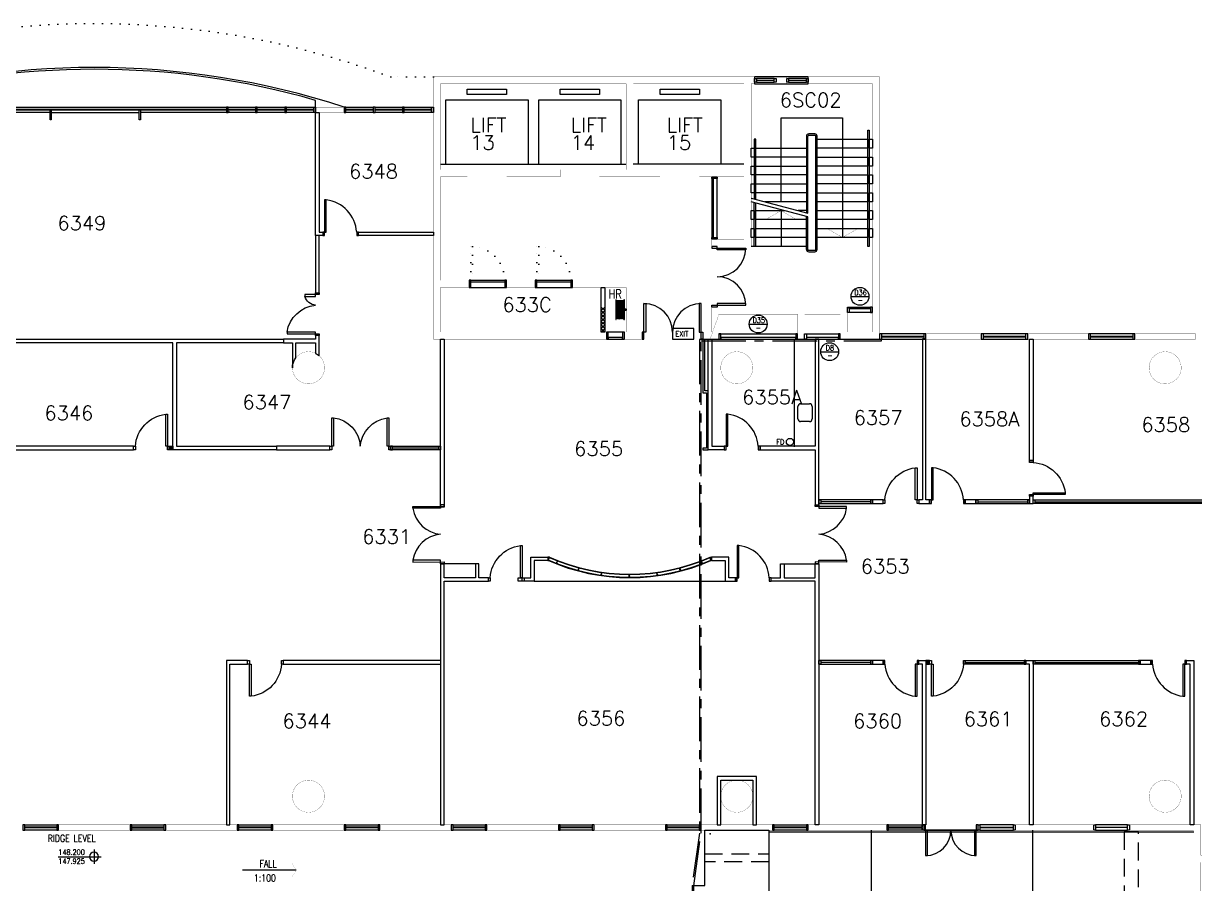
# Model space of a CAD drawing. Header units: millimetres. Extents: x -68474 to 336700, y -113450 to 53663.
# Drawn here: x -1986 to 30825, y 16354 to 40444 of the extents above; entities that cross this region are included whole.
import ezdxf

# ---------------------------------------------------------------- set-up
doc = ezdxf.new("R2010")
doc.units = ezdxf.units.MM
doc.header["$LTSCALE"] = 1000
for name, pattern in [('S3148a$0$CENTER', [2, 1.25, -0.25, 0.25, -0.25]), ('S3148a$0$DASHED', [0.75, 0.5, -0.25]), ('S3148a$0$DOT', [0.25, 0, -0.25])]:
    doc.linetypes.add(name, pattern=pattern)
for name, color, linetype in [('S3148a$0$05 - IC New Built Wall', 3, 'Continuous'), ('S3148a$0$06 - IC New Built Door', 1, 'Continuous'), ('S3148a$0$11', 14, 'Continuous'), ('S3148a$0$17', 1, 'Continuous'), ('S3148a$0$20', 7, 'Continuous'), ('S3148a$0$22', 7, 'Continuous'), ('S3148a$0$23', 7, 'Continuous'), ('S3148a$0$25', 7, 'Continuous'), ('S3148a$0$29', 7, 'Continuous'), ('S3148a$0$30', 14, 'Continuous'), ('S3148a$0$35', 7, 'Continuous'), ('S3148a$0$42', 7, 'Continuous'), ('S3148a$0$49', 7, 'Continuous'), ('S3148a$0$56', 7, 'Continuous'), ('S3148a$0$6', 7, 'Continuous'), ('S3148a$0$7', 7, 'Continuous'), ('S3148a$0$ROOM-NO', 4, 'Continuous')]:
    doc.layers.add(name, color=color, linetype=linetype)
doc.styles.add('S3148a$0$STANDARD', font='SIMPLEX')

# ---------------------------------------------------------------- blocks, each defined once
blk = doc.blocks.new('S3148a$0$D1700A')
at = {"layer": 'S3148a$0$30', "color": 14, "linetype": 'Continuous'}
for points in [[(0, 0), (0.05, 0), (0.05, 1), (0.1, 1), (0.1, 0.2), (0, 0.2), (0, 0)], [(1.7, 0), (1.65, 0), (1.65, 1), (1.6, 1), (1.6, 0.2), (1.7, 0.2), (1.7, 0)]]:
    blk.add_lwpolyline(points, dxfattribs=at)
for centre, start, end in [((0.05, 0.2), 0, 90), ((1.650003, 0.2), 90, 180)]:
    blk.add_arc(centre, 0.800001, start, end, dxfattribs=at)
blk = doc.blocks.new('S3148a$0$EXIT')
at = {"layer": 'S3148a$0$56', "color": 1, "linetype": 'Continuous'}
blk.add_lwpolyline([(0, 0), (0.6, 0), (0.6, 0.3), (0, 0.3)], close=True, dxfattribs=at)
at = {"layer": 'S3148a$0$56', "color": 1, "linetype": 'Continuous', "style": 'S3148a$0$STANDARD', "width": 0.8}
blk.add_text('EXIT', height=0.15, dxfattribs=at).set_placement((0.0816, 0.0747))
blk = doc.blocks.new('S3148a$0$D1700B')
at = {"layer": 'S3148a$0$30', "color": 14, "linetype": 'Continuous'}
for points in [[(0, 0), (0.05, 0), (0.05, 0.95), (0.1, 0.95), (0.1, 0.15), (0, 0.15), (0, 0)], [(1.7, 0), (1.65, 0), (1.65, 0.95), (1.6, 0.95), (1.6, 0.15), (1.7, 0.15), (1.7, 0)]]:
    blk.add_lwpolyline(points, dxfattribs=at)
for centre, start, end in [((0.05, 0.15), 0, 90), ((1.650003, 0.15), 90, 180)]:
    blk.add_arc(centre, 0.800001, start, end, dxfattribs=at)
blk = doc.blocks.new('S3148a$0$HR1')
at = {"layer": 'S3148a$0$56', "color": 1, "linetype": 'Continuous'}
for p, q in [((-0.235, 0.245), (0.235, 0.245)), ((-0.235, 0.215), (0.235, 0.215)), ((-0.235, 0.185), (0.235, 0.185)), ((-0.235, 0.155), (0.235, 0.155)), ((-0.235, 0.125), (0.235, 0.125)), ((-0.235, 0.095), (0.235, 0.095))]:
    blk.add_line(p, q, dxfattribs=at)
for points in [[(-0.275, 0.275), (0.275, 0.275), (0.275, 0.29), (-0.275, 0.29)], [(-0.275, 0.05), (0.275, 0.05), (0.275, 0.065), (-0.275, 0.065)], [(-0.025, 0.05), (0.025, 0.05), (0.025, 0), (-0.025, 0)]]:
    blk.add_lwpolyline(points, close=True, dxfattribs=at)
for centre, start, end in [((-0.235, 0.26), 90, 270), ((-0.235, 0.23), 90, 270), ((-0.235, 0.2), 90, 270), ((-0.235, 0.17), 90, 270), ((-0.235, 0.14), 90, 270), ((-0.235, 0.11), 90, 270), ((-0.235, 0.08), 90, 270), ((0.235, 0.26), 270, 90), ((0.235, 0.23), 270, 90), ((0.235, 0.2), 270, 90), ((0.235, 0.17), 270, 90), ((0.235, 0.14), 270, 90), ((0.235, 0.11), 270, 90), ((0.235, 0.08), 270, 90)]:
    blk.add_arc(centre, 0.015, start, end, dxfattribs=at)
blk = doc.blocks.new('S3148a$0$W15')
at = {"layer": 'S3148a$0$23', "color": 14, "linetype": 'Continuous'}
for points in [[(0, 0), (1.3, 0), (1.3, 0.15), (0, 0.15)], [(0.05, 0), (1.25, 0), (1.25, 0.15), (0.05, 0.15)], [(0.05, 0.07), (1.25, 0.07), (1.25, 0.08), (0.05, 0.08)]]:
    blk.add_lwpolyline(points, close=True, dxfattribs=at)
blk = doc.blocks.new('S3148a$0$DRMK')
at = {"layer": 'S3148a$0$29', "color": 14, "linetype": 'Continuous'}
blk.add_line((-0.25, 0), (0.25, 0), dxfattribs=at)
blk.add_circle((0, 0), 0.25, dxfattribs=at)
at = {"layer": 'S3148a$0$29', "color": 14, "linetype": 'Continuous', "style": 'S3148a$0$STANDARD', "width": 0.8}
for tag, p in [('TAG1', (-0.1587, 0.03)), ('TAG3', (-0.1093, 0.0318)), ('TAG2', (-0.1587, -0.1799)), ('TAG4', (-0.1073, -0.1799))]:
    blk.add_attdef(tag, p, '', height=0.15, dxfattribs=at)
blk = doc.blocks.new('S3148a$0$LEVEL')
at = {"layer": 'S3148a$0$35', "color": 2, "linetype": 'Continuous'}
for p, q in [((1, 0), (-0.2, 0)), ((0, 0.2), (0, -0.2))]:
    blk.add_line(p, q, dxfattribs=at)
blk.add_circle((0, 0), 0.125, dxfattribs=at)
at = {"layer": 'S3148a$0$35', "color": 2, "linetype": 'Continuous', "style": 'S3148a$0$STANDARD', "width": 0.8}
for tag, p in [('TAG2', (0.2063, 0.05)), ('TAG1', (0.2063, -0.2))]:
    blk.add_attdef(tag, p, '', height=0.15, dxfattribs=at)
blk = doc.blocks.new('S3148a$0$ARROW')
at = {"layer": 'S3148a$0$7', "color": 3, "linetype": 'Continuous', "const_width": 0.005}
blk.add_lwpolyline([(-0.433, 0.25), (0, 0), (0.433, 0.25)], dxfattribs=at)
blk = doc.blocks.new('S3148a$0$INSINK')
at = {"layer": 'S3148a$0$49', "color": 14, "linetype": 'Continuous'}
for p, q in [((0.075, 0.4), (0.425, 0.4)), ((0, 0.075), (0, 0.325)), ((0.425, 0), (0.075, 0)), ((0.5, 0.325), (0.5, 0.075))]:
    blk.add_line(p, q, dxfattribs=at)
for centre, start, end in [((0.075, 0.325001), 90, 180), ((0.425001, 0.325001), 0, 90), ((0.075, 0.075), 180, 270), ((0.425001, 0.075), 270, 0)]:
    blk.add_arc(centre, 0.075, start, end, dxfattribs=at)
blk = doc.blocks.new('S3148a$0$FGDHDFGHGDFH')
at = {"layer": 'S3148a$0$05 - IC New Built Wall', "color": 8}
for points in [[(212203, 123781), (212202, 123778), (212174, 123789), (212201, 123859), (212229, 123849), (212228, 123846), (212203, 123856), (212178, 123790)], [(216283, 123791), (216284, 123789), (216256, 123778), (216229, 123849), (216257, 123859), (216258, 123857), (216233, 123847), (216258, 123782)], [(212813, 123584), (212812, 123581), (212783, 123589), (212803, 123662), (212832, 123655), (212831, 123652), (212805, 123659), (212787, 123591)], [(213459, 123456), (213459, 123453), (213429, 123457), (213440, 123532), (213470, 123528), (213469, 123525), (213442, 123529), (213432, 123460)], [(214244, 123403), (214244, 123400), (214214, 123400), (214214, 123476), (214244, 123476), (214244, 123473), (214217, 123473), (214217, 123403)], [(215028, 123460), (215029, 123457), (214999, 123453), (214988, 123528), (215018, 123532), (215018, 123529), (214992, 123525), (215002, 123456)], [(215674, 123592), (215675, 123589), (215646, 123581), (215626, 123655), (215655, 123662), (215656, 123659), (215630, 123652), (215648, 123585)]]:
    blk.add_lwpolyline(points, close=True, dxfattribs=at)
at = {"layer": 'S3148a$0$05 - IC New Built Wall', "color": 1}
for radius, start, end in [(5640, 246.2487, 293.7513), (5628, 246.2238, 293.7762), (5552, 246.0633, 293.9367), (5540, 246.0376, 293.9624)]:
    blk.add_arc((214229, 129028), radius, start, end, dxfattribs=at)

msp = doc.modelspace()

# ---------------------------------------------------------------- hatches: boundary and pattern name
at = {"layer": 'S3148a$0$05 - IC New Built Wall', "ltscale": 700}
h = msp.add_hatch(dxfattribs=at)
h.set_pattern_fill('ANSI31', color=8, scale=10)
h.set_pattern_definition([(45, (2150.1, 28550.1), (-22.45, 22.45), [])])
h.paths.add_polyline_path([(2100.1, 28600.1), (2200.1, 28600.1), (2200.1, 28500.1), (2100.1, 28500.1)])
at = {"layer": 'S3148a$0$05 - IC New Built Wall'}
h = msp.add_hatch(dxfattribs=at)
h.set_pattern_fill('ANSI31', color=8, scale=10, style=0)
h.set_pattern_definition([(45, (-199228.8, -100015.36), (-22.4506403, 22.4506403), [])])
h.paths.add_polyline_path([(23400.1, 22600.1), (23300.1, 22600.1), (23300.1, 22500.1), (23400.1, 22500.1)])

# ---------------------------------------------------------------- linework, layer by layer
at = {"layer": 'S3148a$0$05 - IC New Built Wall', "color": 1, "ltscale": 700}
for points in [[(9700.1, 28500.1), (8300.1, 28500.1), (8300.1, 28600.1), (9700.1, 28600.1), (9700.1, 28500.1)], [(9650.1, 28550.1), (8350.1, 28550.1)], [(21800.1, 27100.1), (20300.1, 27100.1), (20300.1, 27000.1), (21800.1, 27000.1), (21800.1, 27100.1)], [(20300.1, 27000.1), (20300.1, 27100.1), (20350.1, 27100.1), (20350.1, 27000.1), (20300.1, 27000.1)], [(21750.1, 27050.1), (20350.1, 27050.1)], [(21800.1, 27000.1), (21800.1, 27100.1), (21750.1, 27100.1), (21750.1, 27000.1), (21800.1, 27000.1)], [(24700.1, 27000.1), (26200.1, 27000.1), (26200.1, 27100.1), (24700.1, 27100.1), (24700.1, 27000.1)], [(24700.1, 27000.1), (24700.1, 27100.1), (24750.1, 27100.1), (24750.1, 27000.1), (24700.1, 27000.1)], [(24750.1, 27050.1), (26150.1, 27050.1)], [(26150.1, 27000.1), (26150.1, 27100.1), (26200.1, 27100.1), (26200.1, 27000.1), (26150.1, 27000.1)], [(26200.1, 27200.1), (26200.1, 27000.1), (26300.1, 27000.1), (26300.1, 27200.1), (26200.1, 27200.1)], [(26300.1, 27100.1), (32200.1, 27100.1), (32200.1, 27000.1), (26300.1, 27000.1), (26300.1, 27100.1)], [(26300.1, 27000.1), (26300.1, 27100.1), (26350.1, 27100.1), (26350.1, 27000.1), (26300.1, 27000.1)], [(26350.1, 27050.1), (32150.1, 27050.1)], [(12705.1, 25400.1), (12728.5, 25400.1), (12750.1, 25500.1), (12705.1, 25500.1), (12705.1, 25400.1)], [(17295.1, 25400.1), (17271.7, 25400.1), (17250.1, 25500.1), (17295.1, 25500.1), (17295.1, 25400.1)], [(21800.1, 22600.1), (20300.1, 22600.1), (20300.1, 22500.1), (21800.1, 22500.1), (21800.1, 22600.1)], [(20300.1, 22500.1), (20300.1, 22600.1), (20350.1, 22600.1), (20350.1, 22500.1), (20300.1, 22500.1)], [(21750.1, 22550.1), (20350.1, 22550.1)], [(21800.1, 22500.1), (21800.1, 22600.1), (21750.1, 22600.1), (21750.1, 22500.1), (21800.1, 22500.1)], [(24400.1, 22600.1), (26100.1, 22600.1), (26100.1, 22500.1), (24400.1, 22500.1), (24400.1, 22600.1)], [(24400.1, 22550.1), (26050.1, 22550.1)], [(26100.1, 22500.1), (26100.1, 22600.1), (26050.1, 22600.1), (26050.1, 22500.1), (26100.1, 22500.1)], [(26300.1, 22600.1), (29300.1, 22600.1), (29300.1, 22500.1), (26300.1, 22500.1), (26300.1, 22600.1)], [(26300.1, 22500.1), (26300.1, 22600.1), (26350.1, 22600.1), (26350.1, 22500.1), (26300.1, 22500.1)], [(26350.1, 22550.1), (29250.1, 22550.1)], [(29300.1, 22500.1), (29300.1, 22600.1), (29250.1, 22600.1), (29250.1, 22500.1), (29300.1, 22500.1)]]:
    msp.add_lwpolyline(points, dxfattribs=at)
for points in [[(8300.1, 28500.1), (8350.1, 28500.1), (8350.1, 28600.1), (8300.1, 28600.1)], [(9700.1, 28500.1), (9650.1, 28500.1), (9650.1, 28600.1), (9700.1, 28600.1)]]:
    msp.add_lwpolyline(points, close=True, dxfattribs=at)
at = {"layer": 'S3148a$0$05 - IC New Built Wall', "color": 3}
msp.add_lwpolyline([(23400.1, 22600.1), (23300.1, 22600.1), (23300.1, 22500.1), (23400.1, 22500.1)], close=True, dxfattribs=at)
at = {"layer": 'S3148a$0$06 - IC New Built Door', "color": 1, "ltscale": 700}
msp.add_lwpolyline([(6700.1, 29400.1), (6700.1, 28600.1), (6650.1, 28600.1), (6650.1, 28500.1), (6600.1, 28500.1), (6600.1, 28600.1), (6650.1, 28600.1), (6650.1, 29400.1), (6700.1, 29400.1, -0.3642193), (7450.1, 28600.1, -0.3464575), (8200.1, 29400.1), (8250.1, 29400.1), (8250.1, 28600.1), (8300.1, 28600.1), (8300.1, 28500.1), (8250.1, 28500.1), (8250.1, 28600.1), (8200.1, 28600.1), (8200.1, 29400.1)], format="xyb", dxfattribs=at)
at = {"layer": 'S3148a$0$11', "linetype": 'Continuous', "const_width": 5}
for points in [[(17300.3, 34199.9), (18400.3, 34199.9), (18400.3, 38749.9), (18500.3, 38749.9), (18500.3, 38949.9), (9500.3, 38949.9), (9500.3, 31600), (14349.9, 31600), (14349.9, 31800), (9699.9, 31800), (9699.9, 33050), (10499.9, 33050), (10499.9, 33250), (9700.3, 33250), (9700.3, 36149.9), (10450.4, 36149.9), (10450.4, 36349.9), (9700.3, 36349.9), (9700.3, 38749.9), (14900.3, 38749.9), (14900.3, 36349.9), (14150.4, 36349.9), (14150.4, 36149.9), (15850.4, 36149.9), (15850.4, 36349.9), (15100.3, 36349.9), (15100.3, 38749.9), (18200.3, 38749.9), (18200.3, 36349.9), (16950.4, 36349.9), (16950.4, 36149.9), (18200.3, 36149.9), (18200.3, 34399.9), (17300.3, 34399.9)], [(20000.3, 38949.9), (22000.3, 38949.9), (22000.3, 31599.9), (20899.9, 31599.9), (20900.3, 32299.9), (19900.3, 32299.9), (19900.3, 31599.9), (19700.3, 31599.9), (19700.3, 32299.9), (17500.3, 32299.9), (17250.2, 31599.9), (17049.9, 31599.9), (17049.9, 31799.9), (17300.3, 31799.9), (17300.3, 32499.9), (21100.3, 32499.9), (21100.3, 31799.9), (21800.3, 31799.9), (21800.3, 38749.9), (20000.3, 38749.9)], [(19100.3, 38749.9), (19400.3, 38749.9), (19400.3, 38949.9), (19100.3, 38949.9)], [(11550.4, 36149.9), (13050.4, 36149.9), (13050.4, 36349.9), (11550.4, 36349.9)], [(11549.9, 33250), (12349.9, 33250), (12349.9, 33050), (11549.9, 33050)], [(14849.9, 31600), (15349.9, 31599.9), (15349.9, 31799.9), (15099.9, 31800), (15099.9, 33250), (13399.9, 33250), (13399.9, 33050), (14899.9, 33050), (14899.9, 31800), (14849.9, 31800)], [(28999.8, 18000.1), (31000, 18000.1), (31000, 17150), (32700, 17150), (32700, 18000), (34600, 18000), (34600, 16950), (34400, 16950), (34400, 17800), (32900, 17800), (32900, 16950), (31000, 16950), (31000, 12900), (31800, 12900), (31800, 12700), (31000, 12700), (31000, 6300), (32200, 6300), (32200, 6100), (30800, 6100), (30800, 17850.1), (28999.8, 17850.1)]]:
    msp.add_lwpolyline(points, close=True, dxfattribs=at)
at = {"layer": 'S3148a$0$11', "linetype": 'Continuous'}
msp.add_lwpolyline([(14299.9, 31800), (14199.9, 31800), (14199.9, 33050), (14299.9, 33050)], close=True, dxfattribs=at)
at = {"layer": 'S3148a$0$17', "linetype": 'Continuous'}
for p, q in [((3800.1, 37960.1), (3700.1, 37960.1)), ((23200.1, 31620.1), (23300.1, 31620.1))]:
    msp.add_line(p, q, dxfattribs=at)
at = {"layer": 'S3148a$0$17'}
for p, q in [((8923.6, 26866.1), (8923.6, 26916.1)), ((8923.6, 26916.1), (9800.1, 26914.6)), ((9800.1, 26964.6), (9700.1, 26964.6)), ((9700.1, 26964.6), (9700.1, 26864.6)), ((9800.1, 26914.6), (9800.1, 26964.6)), ((20200.1, 26914.6), (20200.1, 26964.6)), ((20200.1, 26964.6), (20300.1, 26964.6)), ((21076.6, 26916.1), (20200.1, 26914.6)), ((20300.1, 26964.6), (20300.1, 26864.6)), ((21076.6, 26866.1), (21076.6, 26916.1)), ((9700.1, 26864.6), (8923.6, 26866.1)), ((20300.1, 26864.6), (21076.6, 26866.1)), ((9700.1, 25411.7), (8923.6, 25410.2)), ((8923.6, 25410.2), (8923.6, 25360.2)), ((8923.6, 25360.2), (9800.1, 25361.7)), ((9700.1, 25311.7), (9700.1, 25411.7)), ((9700.1, 25311.7), (9800.1, 25311.7)), ((9800.1, 25311.7), (9700.1, 25311.7)), ((9800.1, 25361.7), (9800.1, 25311.7)), ((10675.1, 25311.7), (9800.1, 25311.7)), ((19325.1, 25311.7), (20200.1, 25311.7)), ((21076.6, 25360.2), (20200.1, 25361.7)), ((20200.1, 25361.7), (20200.1, 25311.7)), ((20300.1, 25311.7), (20200.1, 25311.7)), ((20200.1, 25311.7), (20300.1, 25311.7)), ((20300.1, 25311.7), (20300.1, 25411.7)), ((20300.1, 25411.7), (21076.6, 25410.2)), ((21076.6, 25410.2), (21076.6, 25360.2)), ((12325.1, 24820.1), (17675.1, 24820.1))]:
    msp.add_line(p, q, dxfattribs=at)
for points in [[(6300.1, 37950.1), (6300.1, 34600.1), (6400.1, 34600.1), (6400.1, 34500.1), (6200.1, 34500.1), (6200.1, 34600.1), (6200.1, 37950.1)], [(-9499.9, 33090.1), (-9499.9, 33240.1), (-6864.9, 33240.1), (-6864.9, 36700.1), (-6714.9, 36700.1), (-6714.9, 36050.1), (-3699.9, 36050.1), (-3699.9, 31600.1), (5300.1, 31600.1), (5300.1, 31500.1), (2300.1, 31500.1), (2300.1, 28600.1), (5100.1, 28600.1), (5100.1, 28500.1), (2200.1, 28500.1), (2200.1, 31500.1), (-3799.9, 31500.1), (-3799.9, 35950.1), (-6714.9, 35950.1), (-6714.9, 33090.1)], [(9500.1, 34500.1), (7400.1, 34500.1), (7400.1, 34600.1), (9500.1, 34600.1)], [(-3799.9, 28600.1), (-3899.9, 28600.1), (-3899.9, 28500.1), (-3699.9, 28500.1), (1100.1, 28500.1), (1100.1, 28600.1), (-3699.9, 28600.1), (-3699.9, 31500.1), (-3799.9, 31500.1)], [(9700.1, 31600.1), (9800.1, 31600.1), (9800.1, 26900.1), (9700.1, 26900.1)], [(17200, 28500.1), (17200, 31600.1), (17300, 31600.1), (17300, 28600.1), (17650.1, 28600.1), (17650.1, 28500.1)], [(20200.1, 26964.6), (20300.1, 26964.6), (20300.1, 28500.1), (20300.1, 28500.1), (20300.1, 31600.1), (20200.1, 31600.1), (20200.1, 28600.1), (18650.1, 28600.1), (18650.1, 28500.1), (20200.1, 28500.1)], [(23200.1, 31600.1), (23200.1, 27100.1), (23100.1, 27100.1), (23100.1, 27000.1), (23400.1, 27000.1), (23400.1, 27100.1), (23300.1, 27100.1), (23300.1, 31600.1)], [(2100.1, 28600.1), (2200.1, 28600.1), (2200.1, 28500.1), (2100.1, 28500.1)], [(21800.1, 27100.1), (21800.1, 27000.1), (22100.1, 27000.1), (22100.1, 27100.1)], [(24400.1, 27100.1), (24400.1, 27000.1), (24700.1, 27000.1), (24700.1, 27100.1)], [(9800.1, 25311.7), (9700.1, 25311.7), (9700.1, 18000.1), (9800.1, 18000.1), (9800.1, 24820.1), (10675.1, 24820.1), (10675.1, 24820.1), (11041, 24820.1), (11041, 24920.1), (10775.1, 24920.1), (10775.1, 25311.7), (10675.1, 25311.7), (10675.1, 24920.1), (9800.1, 24920.1)], [(20200.1, 25311.7), (20300.1, 25311.7), (20300.1, 18000.1), (20200.1, 18000.1), (20200.1, 24820.1), (19325.1, 24820.1), (19325.1, 24820.1), (18959.2, 24820.1), (18959.2, 24920.1), (19225.1, 24920.1), (19225.1, 25311.7), (19325.1, 25311.7), (19325.1, 24920.1), (20200.1, 24920.1)], [(21800.1, 22600.1), (21800.1, 22500.1), (22100.1, 22500.1), (22100.1, 22600.1)], [(26100.1, 22600.1), (26300.1, 22600.1), (26300.1, 18000.1), (26200.1, 18000.1), (26200.1, 22500.1), (26100.1, 22500.1)], [(29300.1, 22600.1), (29300.1, 22500.1), (29600.1, 22500.1), (29600.1, 22600.1)], [(18550.1, 18000.1), (18550.1, 19350.1), (18000.1, 19350.1), (17450.1, 19350.1), (17450.1, 18000.1), (17550.1, 18000.1), (17550.1, 19250.1), (18000.1, 19250.1), (18450.1, 19250.1), (18450.1, 18000.1)]]:
    msp.add_lwpolyline(points, close=True, dxfattribs=at)
for points in [[(7350.1, 34600.1), (7350.1, 34500.1), (7400.1, 34500.1), (7400.1, 34600.1), (7350.1, 34600.1, 0.3590449), (6500.1, 35500.1), (6450.1, 35500.1), (6450.1, 34600.1), (6400.1, 34600.1), (6400.1, 34500.1), (6450.1, 34500.1), (6450.1, 34600.1), (6500.1, 34600.1), (6500.1, 35500.1)], [(5400.1, 31800.1), (5400.1, 31750.1), (6300.1, 31750.1), (6300.1, 31700.1), (6200.1, 31700.1), (6200.1, 31800.1), (5400.1, 31800.1, -0.3463713), (6200.1, 32550.1, -0.3013618), (5900.1, 32800.1), (6200.1, 32800.1), (6200.1, 32900.1), (6300.1, 32900.1), (6300.1, 32850.1), (5900.1, 32850.1), (5900.1, 32800.1)], [(5300.1, 31500.1), (5550.1, 31500.1), (5550.1, 30800.1, -0.1715729), (5650.1, 31082.9), (5650.1, 31500.1), (6200.1, 31500.1), (6200.1, 31203.2, -0.0673952), (6300.1, 31135.5), (6300.1, 31700.1), (6200.1, 31700.1), (6200.1, 31600.1), (5300.1, 31600.1), (5300.1, 31500.1)], [(1150.1, 28600.1), (1150.1, 28500.1), (1100.1, 28500.1), (1100.1, 28600.1), (1150.1, 28600.1, -0.3590449), (2000.1, 29500.1), (2050.1, 29500.1), (2050.1, 28600.1), (2100.1, 28600.1), (2100.1, 28500.1), (2050.1, 28500.1), (2050.1, 28600.1), (2000.1, 28600.1), (2000.1, 29500.1)], [(18600.1, 28600.1), (18600.1, 28500.1), (18650.1, 28500.1), (18650.1, 28600.1), (18600.1, 28600.1, 0.3590449), (17750.1, 29500.1), (17700.1, 29500.1), (17700.1, 28600.1), (17650.1, 28600.1), (17650.1, 28500.1), (17700.1, 28500.1), (17700.1, 28600.1), (17750.1, 28600.1), (17750.1, 29500.1)], [(22150.1, 27100.1), (22150.1, 27000.1), (22100.1, 27000.1), (22100.1, 27100.1), (22150.1, 27100.1, -0.3590449), (23000.1, 28000.1), (23050.1, 28000.1), (23050.1, 27100.1), (23100.1, 27100.1), (23100.1, 27000.1), (23050.1, 27000.1), (23050.1, 27100.1), (23000.1, 27100.1), (23000.1, 28000.1)], [(24350.1, 27100.1), (24350.1, 27000.1), (24400.1, 27000.1), (24400.1, 27100.1), (24350.1, 27100.1, 0.3590449), (23500.1, 28000.1), (23450.1, 28000.1), (23450.1, 27100.1), (23400.1, 27100.1), (23400.1, 27000.1), (23450.1, 27000.1), (23450.1, 27100.1), (23500.1, 27100.1), (23500.1, 28000.1)], [(26300.1, 28150.1), (26200.1, 28150.1), (26200.1, 28200.1), (26300.1, 28200.1), (26300.1, 28150.1, -0.3590449), (27200.1, 27300.1), (27200.1, 27250.1), (26300.1, 27250.1), (26300.1, 27200.1), (26200.1, 27200.1), (26200.1, 27250.1), (26300.1, 27250.1), (26300.1, 27300.1), (27200.1, 27300.1)], [(11091, 24920.1), (11091, 24820.1), (11041, 24820.1), (11041, 24920.1), (11091, 24920.1, -0.3590449), (11941, 25820.1), (11991, 25820.1), (11991, 24920.1), (12041, 24920.1), (12041, 24820.1), (11991, 24820.1), (11991, 24920.1), (11941, 24920.1), (11941, 25820.1)], [(18909.2, 24920.1), (18909.2, 24820.1), (18959.2, 24820.1), (18959.2, 24920.1), (18909.2, 24920.1, 0.3590449), (18059.2, 25820.1), (18009.2, 25820.1), (18009.2, 24920.1), (17959.2, 24920.1), (17959.2, 24820.1), (18009.2, 24820.1), (18009.2, 24920.1), (18059.2, 24920.1), (18059.2, 25820.1)], [(5244.9, 22500.1), (5244.9, 22600.1), (5294.9, 22600.1), (5294.9, 22500.1), (5244.9, 22500.1, -0.3590449), (4394.9, 21600.1), (4344.9, 21600.1), (4344.9, 22500.1), (4294.9, 22500.1), (4294.9, 22600.1), (4344.9, 22600.1), (4344.9, 22500.1), (4394.9, 22500.1), (4394.9, 21600.1)], [(22150.1, 22500.1), (22150.1, 22600.1), (22100.1, 22600.1), (22100.1, 22500.1), (22150.1, 22500.1, 0.3590449), (23000.1, 21600.1), (23050.1, 21600.1), (23050.1, 22500.1), (23100.1, 22500.1), (23100.1, 22600.1), (23050.1, 22600.1), (23050.1, 22500.1), (23000.1, 22500.1), (23000.1, 21600.1)], [(24350.1, 22500.1), (24350.1, 22600.1), (24400.1, 22600.1), (24400.1, 22500.1), (24350.1, 22500.1, -0.3590449), (23500.1, 21600.1), (23450.1, 21600.1), (23450.1, 22500.1), (23400.1, 22500.1), (23400.1, 22600.1), (23450.1, 22600.1), (23450.1, 22500.1), (23500.1, 22500.1), (23500.1, 21600.1)], [(29650.1, 22500.1), (29650.1, 22600.1), (29600.1, 22600.1), (29600.1, 22500.1), (29650.1, 22500.1, 0.3590449), (30500.1, 21600.1), (30550.1, 21600.1), (30550.1, 22500.1), (30600.1, 22500.1), (30600.1, 22600.1), (30550.1, 22600.1), (30550.1, 22500.1), (30500.1, 22500.1), (30500.1, 21600.1)]]:
    msp.add_lwpolyline(points, format="xyb", dxfattribs=at)
for points in [[(6200.1, 32900.1), (6300.1, 32900.1), (6300.1, 34500.1), (6200.1, 34500.1), (6200.1, 32900.1)], [(17050.1, 31600.1), (17050.1, 30100.1), (17150, 30100.1), (17150, 28550.1), (17050.1, 28550.1), (17050.1, 28500.1), (17200, 28500.1)], [(17200, 30150.1), (17100.1, 30150.1), (17100.1, 31600.1)], [(26200.1, 28200.1), (26200.1, 31600.1), (26300.1, 31600.1), (26300.1, 28200.1), (26200.1, 28200.1)], [(5100.1, 28500.1), (6600.1, 28500.1), (6600.1, 28600.1), (5100.1, 28600.1), (5100.1, 28500.1)], [(11875.1, 24920.1), (12225.1, 24920.1), (12225.1, 25500.1), (12705.1, 25500.1), (12705.1, 25400.1), (12325.1, 25400.1), (12325.1, 24820.1), (11875.1, 24820.1), (11875.1, 24920.1)], [(17959.2, 24920.1), (17775.1, 24920.1), (17775.1, 25500.1), (17295.1, 25500.1), (17295.1, 25400.1), (17675.1, 25400.1), (17675.1, 24820.1), (17959.2, 24820.1), (17959.2, 24920.1)], [(4294.9, 22600.1), (3699.8, 22600.1), (3699.8, 18000), (3799.8, 18000), (3799.8, 22500.1), (4294.9, 22500.1)], [(9700.1, 22600.1), (5294.9, 22600.1)], [(5294.9, 22500.1), (9700.1, 22500.1)], [(23200.1, 18000.1), (23200.1, 22500.1), (23100.1, 22500.1), (23100.1, 22600.1), (23300.1, 22600.1), (23300.1, 18000.1), (23200.1, 18000.1)], [(30700.1, 18000.1), (30700.1, 22500.1), (30600.1, 22500.1), (30600.1, 22600.1), (30800.1, 22600.1)], [(30800.1, 22600.1), (30800.1, 18000.1), (30700.1, 18000.1)]]:
    msp.add_lwpolyline(points, dxfattribs=at)
for centre, start, end in [((9774.2, 26995.3), 188.63837, 265.05685), ((20226, 26995.3), 274.94315, 351.36163), ((9774.2, 25281), 94.94315, 171.36163), ((20226, 25281), 8.63837, 85.05685)]:
    msp.add_arc(centre, 860.4, start, end, dxfattribs=at)
at = {"layer": 'S3148a$0$20', "linetype": 'Continuous', "const_width": 5}
for points in [[(7000.1, 37950.1), (6200.1, 37950.1), (6200.1, 38100.1), (7000.1, 38100.1)], [(23150, 31750.1), (24850, 31750.1), (24850, 31600.1), (23150, 31600.1)], [(26150, 31750.1), (27850, 31750.1), (27850, 31600.1), (26150, 31600.1)], [(29150, 31750.1), (30850, 31750.1), (30850, 31600.1), (29150, 31600.1)], [(-999.9, 17850), (1000.2, 17850), (1000.2, 18000), (-999.9, 18000)], [(2000.1, 18000), (4000.1, 18000), (4000.1, 17850), (2000.1, 17850)], [(5000.1, 18000), (7000.1, 18000), (7000.1, 17850), (5000.1, 17850)], [(8000.1, 18000), (10000.1, 18000), (10000.1, 17850), (8000.1, 17850)], [(11000.1, 18000), (13000.1, 18000), (13000.1, 17850), (11000.1, 17850)], [(14000.1, 18000), (16000.1, 18000), (16000.1, 17850), (14000.1, 17850)], [(17000.1, 18000), (19000.1, 18000), (19000.1, 17850), (17000.1, 17850)], [(20000.1, 18000), (22200.1, 18000), (22200.1, 17850), (20000.1, 17850)], [(27999.9, 18000), (25799.9, 18000), (25799.9, 17850), (27999.9, 17850)]]:
    msp.add_lwpolyline(points, close=True, dxfattribs=at)
at = {"layer": 'S3148a$0$22', "linetype": 'Continuous'}
for points in [[(14299.9, 31800), (14199.9, 31900), (14299.9, 32000), (14199.9, 32100), (14299.9, 32200), (14199.9, 32300), (14299.9, 32400), (14199.9, 32500)], [(14199.9, 31800), (14299.9, 31900), (14199.9, 32000), (14299.9, 32100), (14199.9, 32200), (14299.9, 32300), (14199.9, 32400), (14299.9, 32500)]]:
    msp.add_lwpolyline(points, dxfattribs=at)
at = {"layer": 'S3148a$0$23', "linetype": 'S3148a$0$DOT'}
msp.add_line((9500.4, 38950), (8303.6, 38950), dxfattribs=at)
msp.add_line((9500.4, 38950), (8303.6, 38950), dxfattribs=at)
at = {"layer": 'S3148a$0$23', "linetype": 'Continuous'}
for p, q in [((6200.1, 38100.1), (6200.1, 38290)), ((-1209.9, 37950.1), (1260.1, 37950.1))]:
    msp.add_line(p, q, dxfattribs=at)
for points in [[(18500.3, 38749.9), (20000.3, 38749.9), (20000.3, 38949.9), (18500.3, 38949.9)], [(18500.4, 38900.2), (18550.4, 38900.2), (18550.4, 38800.2), (18500.4, 38800.2)], [(18550.4, 38855.2), (19050.2, 38855.2), (19050.2, 38899.6), (18550.4, 38899.6)], [(18550.4, 38799.6), (19050.2, 38799.6), (19050.2, 38844), (18550.4, 38844)], [(19050.2, 38899.6), (19100.2, 38899.6), (19100.2, 38799.6), (19050.2, 38799.6)], [(19400.4, 38899.6), (19450.4, 38899.6), (19450.4, 38799.6), (19400.4, 38799.6)], [(19450.4, 38855.2), (19950.2, 38855.2), (19950.2, 38899.6), (19450.4, 38899.6)], [(19450.4, 38800.2), (19950.2, 38800.2), (19950.2, 38844.6), (19450.4, 38844.6)], [(19950.2, 38899.6), (20000.2, 38899.6), (20000.2, 38799.6), (19950.2, 38799.6)], [(-3709.9, 38100.1), (3700.1, 38100.1), (3700.1, 38030.1), (-3709.9, 38030.1)], [(3700.1, 37950.1), (3750.1, 37950.1), (3750.1, 38100.1), (3700.1, 38100.1)], [(4516.8, 38030.1), (3750.2, 38030.1), (3750.2, 38100.1), (4516.8, 38100.1)], [(4516.8, 37950.1), (4566.8, 37950.1), (4566.8, 38100.1), (4516.8, 38100.1)], [(5333.4, 38030.1), (4566.8, 38030.1), (4566.8, 38100.1), (5333.4, 38100.1)], [(5333.4, 37950.1), (5383.4, 37950.1), (5383.4, 38100.1), (5333.4, 38100.1)], [(6150.1, 38030.1), (5383.5, 38030.1), (5383.5, 38100.1), (6150.1, 38100.1)], [(6200.1, 37950.1), (6150.1, 37950.1), (6150.1, 38100.1), (6200.1, 38100.1)], [(6200.1, 37950.1), (6150.1, 37950.1), (6150.1, 38100.1), (6200.1, 38100.1)], [(7000.1, 37950.1), (7050.1, 37950.1), (7050.1, 38100.1), (7000.1, 38100.1)], [(7000.1, 37950.1), (7050.1, 37950.1), (7050.1, 38100.1), (7000.1, 38100.1)], [(7816.8, 38030.1), (7050.2, 38030.1), (7050.2, 38100.1), (7816.8, 38100.1)], [(7816.8, 37950.1), (7866.8, 37950.1), (7866.8, 38100.1), (7816.8, 38100.1)], [(8633.4, 38030.1), (7866.8, 38030.1), (7866.8, 38100.1), (8633.4, 38100.1)], [(8633.4, 37950.1), (8683.4, 37950.1), (8683.4, 38100.1), (8633.4, 38100.1)], [(9450.1, 38030.1), (8683.5, 38030.1), (8683.5, 38100.1), (9450.1, 38100.1)], [(9500.1, 37950.1), (9450.1, 37950.1), (9450.1, 38100.1), (9500.1, 38100.1)], [(9500.1, 37950.1), (9450.1, 37950.1), (9450.1, 38100.1), (9500.1, 38100.1)], [(-1239.9, 38020.1), (-1209.9, 38020.1), (-1209.9, 37745.1), (-1239.9, 37745.1)], [(1260.1, 38020.1), (1290.1, 38020.1), (1290.1, 37745.1), (1260.1, 37745.1)], [(4516.7, 37950.1), (3750.1, 37950.1), (3750.1, 38020.1), (4516.7, 38020.1)], [(5333.4, 37950.1), (4566.8, 37950.1), (4566.8, 38020.1), (5333.4, 38020.1)], [(6150, 37950.1), (5383.4, 37950.1), (5383.4, 38020.1), (6150, 38020.1)], [(7816.7, 37950.1), (7050.1, 37950.1), (7050.1, 38020.1), (7816.7, 38020.1)], [(8633.4, 37950.1), (7866.8, 37950.1), (7866.8, 38020.1), (8633.4, 38020.1)], [(9450, 37950.1), (8683.4, 37950.1), (8683.4, 38020.1), (9450, 38020.1)], [(-1999.8, 17850.1), (-1949.8, 17850.1), (-1949.8, 18000.1), (-1999.8, 18000.1)], [(-1049.9, 17929.9), (-1949.8, 17929.9), (-1949.8, 18000), (-1049.9, 18000)], [(-1049.9, 17850), (-1949.8, 17850), (-1949.8, 17920.1), (-1049.9, 17920.1)], [(-999.9, 18000), (-1049.9, 18000), (-1049.9, 17850), (-999.9, 17850)], [(1000.2, 17850), (1050.2, 17850), (1050.2, 18000), (1000.2, 18000)], [(1950.1, 17929.8), (1050.2, 17929.8), (1050.2, 17999.9), (1950.1, 17999.9)], [(1950.1, 17849.9), (1050.2, 17849.9), (1050.2, 17920), (1950.1, 17920)], [(2000.1, 17999.9), (1950.1, 17999.9), (1950.1, 17849.9), (2000.1, 17849.9)], [(4000.2, 17850.1), (4050.2, 17850.1), (4050.2, 18000.1), (4000.2, 18000.1)], [(4950.1, 17929.9), (4050.2, 17929.9), (4050.2, 18000), (4950.1, 18000)], [(4950.1, 17850), (4050.2, 17850), (4050.2, 17920.1), (4950.1, 17920.1)], [(5000.1, 18000), (4950.1, 18000), (4950.1, 17850), (5000.1, 17850)], [(7000.2, 17850.1), (7050.2, 17850.1), (7050.2, 18000.1), (7000.2, 18000.1)], [(7950.1, 17929.9), (7050.2, 17929.9), (7050.2, 18000), (7950.1, 18000)], [(7950.1, 17850), (7050.2, 17850), (7050.2, 17920.1), (7950.1, 17920.1)], [(8000.1, 18000), (7950.1, 18000), (7950.1, 17850), (8000.1, 17850)], [(10000.2, 17850.1), (10050.2, 17850.1), (10050.2, 18000.1), (10000.2, 18000.1)], [(10950.1, 17929.9), (10050.2, 17929.9), (10050.2, 18000), (10950.1, 18000)], [(10950.1, 17850), (10050.2, 17850), (10050.2, 17920.1), (10950.1, 17920.1)], [(11000.1, 18000), (10950.1, 18000), (10950.1, 17850), (11000.1, 17850)], [(13000.2, 17850.1), (13050.2, 17850.1), (13050.2, 18000.1), (13000.2, 18000.1)], [(13950.1, 17929.9), (13050.2, 17929.9), (13050.2, 18000), (13950.1, 18000)], [(13950.1, 17850), (13050.2, 17850), (13050.2, 17920.1), (13950.1, 17920.1)], [(14000.1, 18000), (13950.1, 18000), (13950.1, 17850), (14000.1, 17850)], [(16000.2, 17850.1), (16050.2, 17850.1), (16050.2, 18000.1), (16000.2, 18000.1)], [(16950.1, 17929.9), (16050.2, 17929.9), (16050.2, 18000), (16950.1, 18000)], [(16950.1, 17850), (16050.2, 17850), (16050.2, 17920.1), (16950.1, 17920.1)], [(17000.1, 18000), (16950.1, 18000), (16950.1, 17850), (17000.1, 17850)], [(19000.2, 17850.1), (19050.2, 17850.1), (19050.2, 18000.1), (19000.2, 18000.1)], [(19950.1, 17929.9), (19050.2, 17929.9), (19050.2, 18000), (19950.1, 18000)], [(19950.1, 17850), (19050.2, 17850), (19050.2, 17920.1), (19950.1, 17920.1)], [(20000.1, 18000), (19950.1, 18000), (19950.1, 17850), (20000.1, 17850)], [(22200.1, 17850), (22250.1, 17850), (22250.1, 18000), (22200.1, 18000)], [(23190, 17929.8), (22250.1, 17929.8), (22250.1, 18000.1), (23190, 18000.1)], [(23190, 17850.1), (22250.1, 17850.1), (22250.1, 17920), (23190, 17920)], [(23240, 17850.1), (23190, 17850.1), (23190, 18000.1), (23240, 18000.1)], [(24810, 17850), (24760, 17850), (24760, 18000), (24810, 18000)], [(24810, 17929.8), (25750.3, 17929.8), (25750.3, 18000), (24810, 18000)], [(24810, 17850), (25750.3, 17850), (25750.3, 17920), (24810, 17920)], [(25800.3, 17850), (25750.3, 17850), (25750.3, 18000), (25800.3, 18000)], [(27999.9, 18000), (28049.9, 18000), (28049.9, 17850), (27999.9, 17850)], [(28049.9, 17929.9), (28949.8, 17929.9), (28949.8, 18000), (28049.9, 18000)], [(28049.9, 17850), (28949.8, 17850), (28949.8, 17920.1), (28049.9, 17920.1)], [(28999.8, 17850.1), (28949.8, 17850.1), (28949.8, 18000.1), (28999.8, 18000.1)]]:
    msp.add_lwpolyline(points, close=True, dxfattribs=at)
msp.add_lwpolyline([(-1239.9, 37950.1), (-3709.9, 37950.1), (-3709.9, 38020.1), (3700.1, 38020.1), (3700.1, 37950.1), (1290.1, 37950.1)], dxfattribs=at)
at = {"layer": 'S3148a$0$23', "linetype": 'S3148a$0$DOT'}
msp.add_arc((0.1, 16618.8), 23825, 69.60315, 110.39608, dxfattribs=at)
at = {"layer": 'S3148a$0$23', "linetype": 'Continuous'}
for centre, radius, start, end in [((0.1, 16568.8), 22640.6, 71.99024, 108.00976), ((0.1, 16618.8), 22540.6, 74.03446, 105.96554)]:
    msp.add_arc(centre, radius, start, end, dxfattribs=at)
at = {"layer": 'S3148a$0$25', "linetype": 'Continuous'}
for p, q in [((19240.5, 35450.1), (19240.1, 37804.6)), ((19240.1, 37804.6), (20960.8, 37804.6)), ((20960.8, 37804.6), (20960.2, 34450.1)), ((19950.3, 37285.1), (19950.3, 35138.3)), ((20185.3, 37350.1), (20015.3, 37350.1)), ((20015.3, 37310.1), (20185.3, 37310.1)), ((20210.3, 34115.1), (20210.3, 37285.1)), ((20250.3, 34115.1), (20250.3, 37285.1)), ((9700.3, 36499.9), (14900.3, 36499.9)), ((18200.3, 36499.9), (15100.3, 36499.9)), ((19950.3, 35450.1), (18786.3, 35450.1)), ((18490.3, 34200.1), (18490.3, 35426)), ((18530.3, 34200.1), (18530.3, 35415.3)), ((18530.3, 35200.1), (19333.4, 35200.1)), ((19240.6, 35200.1), (19240.7, 34200.1)), ((19950.3, 35200.1), (19719.4, 35200.1)), ((19950.3, 34950.1), (18530.3, 34950.1)), ((19950.3, 34115.1), (19950.3, 35034.8)), ((19950.3, 34200.1), (18400.3, 34200.1)), ((20015.3, 34090.1), (20185.3, 34090.1)), ((20015.3, 34050.1), (20185.3, 34050.1)), ((24800, 17849.9), (23200, 17849.9)), ((23290, 17849.9), (24710, 17849.9))]:
    msp.add_line(p, q, dxfattribs=at)
for points in [[(21710.3, 34200.1), (21670.3, 34200.1), (21670.3, 37450.1), (21710.3, 37450.1)], [(21670.3, 36950.1), (20250.3, 36950.1), (20250.3, 37200.1), (21670.3, 37200.1)], [(21800.3, 36950.1), (21710.3, 36950.1), (21710.3, 37200.1), (21800.3, 37200.1)], [(18400.3, 36950.1), (18490.3, 36950.1), (18490.3, 36700.1), (18400.3, 36700.1)], [(19950.3, 36700.1), (18530.3, 36700.1), (18530.3, 36950.1), (19950.3, 36950.1)], [(18400.3, 36450.1), (18490.3, 36450.1), (18490.3, 36200.1), (18400.3, 36200.1)], [(19950.3, 36200.1), (18530.3, 36200.1), (18530.3, 36450.1), (19950.3, 36450.1)], [(21670.3, 36450.1), (20250.3, 36450.1), (20250.3, 36700.1), (21670.3, 36700.1)], [(21800.3, 36450.1), (21710.3, 36450.1), (21710.3, 36700.1), (21800.3, 36700.1)], [(21670.3, 35950.1), (20250.3, 35950.1), (20250.3, 36200.1), (21670.3, 36200.1)], [(21800.3, 35950.1), (21710.3, 35950.1), (21710.3, 36200.1), (21800.3, 36200.1)], [(18400.3, 35950.1), (18490.3, 35950.1), (18490.3, 35700.1), (18400.3, 35700.1)], [(19950.3, 35700.1), (18530.3, 35700.1), (18530.3, 35950.1), (19950.3, 35950.1)], [(21670.3, 35450.1), (20250.3, 35450.1), (20250.3, 35700.1), (21670.3, 35700.1)], [(21800.3, 35450.1), (21710.3, 35450.1), (21710.3, 35700.1), (21800.3, 35700.1)], [(18400.3, 35200.1), (18490.3, 35200.1), (18490.3, 34950.1), (18400.3, 34950.1)], [(21670.3, 34950.1), (20250.3, 34950.1), (20250.3, 35200.1), (21670.3, 35200.1)], [(21800.3, 34950.1), (21710.3, 34950.1), (21710.3, 35200.1), (21800.3, 35200.1)], [(18400.3, 34700.1), (18490.3, 34700.1), (18490.3, 34450.1), (18400.3, 34450.1)], [(19950.3, 34450.1), (18530.3, 34450.1), (18530.3, 34700.1), (19950.3, 34700.1)], [(21670.3, 34450.1), (20250.3, 34450.1), (20250.3, 34700.1), (21670.3, 34700.1)], [(21800.3, 34450.1), (21710.3, 34450.1), (21710.3, 34700.1), (21800.3, 34700.1)]]:
    msp.add_lwpolyline(points, close=True, dxfattribs=at)
for points in [[(18400.3, 35553.5), (19990.3, 35127.5), (19990.3, 37285.1)], [(18530.3, 35518.7), (18530.3, 37200.1), (18490.3, 37200.1), (18490.3, 35529.4)], [(19990.3, 34115.1), (19990.3, 35024.1), (18400.3, 35450.1)]]:
    msp.add_lwpolyline(points, dxfattribs=at)
at = {"layer": 'S3148a$0$25', "linetype": 'Continuous', "const_width": 5}
for points in [[(19673.6, 34950.1), (19240.6, 35200.1), (18807.6, 34950.1)], [(21393.2, 34700.1), (20960.2, 34450.1), (20527.2, 34700.1)]]:
    msp.add_lwpolyline(points, dxfattribs=at)
at = {"layer": 'S3148a$0$25', "linetype": 'Continuous'}
for centre, radius, start, end in [((20015.3, 37285.1), 65, 90, 180), ((20015.3, 37285.1), 25, 90, 180), ((20185.3, 37285.1), 65, 0, 90), ((20185.3, 37285.1), 25, 0, 90), ((20015.3, 34115.1), 65, 180, 270), ((20015.3, 34115.1), 25, 180, 270), ((20185.3, 34115.1), 25, 270, 0), ((20185.3, 34115.1), 65, 270, 0)]:
    msp.add_arc(centre, radius, start, end, dxfattribs=at)
at = {"layer": 'S3148a$0$30', "linetype": 'Continuous'}
for p, q in [((17450.3, 34399.9), (17450.3, 36149.9)), ((10549.9, 33050), (11499.9, 33050)), ((12399.9, 33050), (13349.9, 33050)), ((21800.3, 32349.9), (21100.3, 32349.9)), ((14799.9, 31800), (14399.9, 31800)), ((17499.9, 31749.9), (19699.9, 31749.9)), ((19949.9, 31749.9), (20849.9, 31749.9))]:
    msp.add_line(p, q, dxfattribs=at)
for points in [[(17450.3, 36099.9), (17300.3, 36099.9), (17300.3, 36149.9), (17450.3, 36149.9)], [(17300.3, 34449.9), (17350.3, 34449.9), (17350.3, 36099.9), (17300.3, 36099.9)], [(17450.3, 34399.9), (17300.3, 34399.9), (17300.3, 34449.9), (17450.3, 34449.9)], [(10499.9, 33050), (10549.9, 33050), (10549.9, 33250), (10499.9, 33250)], [(10549.9, 33250), (11499.9, 33250), (11499.9, 33200), (10549.9, 33200)], [(11499.9, 33050), (11549.9, 33050), (11549.9, 33250), (11499.9, 33250)], [(12349.9, 33050), (12399.9, 33050), (12399.9, 33250), (12349.9, 33250)], [(12399.9, 33250), (13349.9, 33250), (13349.9, 33200), (12399.9, 33200)], [(13349.9, 33050), (13399.9, 33050), (13399.9, 33250), (13349.9, 33250)], [(21100.3, 32499.9), (21150.3, 32499.9), (21150.3, 32349.9), (21100.3, 32349.9)], [(21150.3, 32499.9), (21750.3, 32499.9), (21750.3, 32449.9), (21150.3, 32449.9)], [(21800.3, 32499.9), (21750.3, 32499.9), (21750.3, 32349.9), (21800.3, 32349.9)], [(14349.9, 31600), (14399.9, 31600), (14399.9, 31800), (14349.9, 31800)], [(14399.9, 31600), (14799.9, 31600), (14799.9, 31650), (14399.9, 31650)], [(14799.9, 31600), (14849.9, 31600), (14849.9, 31800), (14799.9, 31800)], [(17499.9, 31599.9), (17549.9, 31599.9), (17549.9, 31749.9), (17499.9, 31749.9)], [(17549.9, 31599.9), (19649.9, 31599.9), (19649.9, 31649.9), (17549.9, 31649.9)], [(19699.9, 31749.9), (19649.9, 31749.9), (19649.9, 31599.9), (19699.9, 31599.9)], [(19899.9, 31749.9), (19949.9, 31749.9), (19949.9, 31599.9), (19899.9, 31599.9)], [(19949.9, 31599.9), (20849.9, 31599.9), (20849.9, 31649.9), (19949.9, 31649.9)], [(20899.9, 31749.9), (20849.9, 31749.9), (20849.9, 31599.9), (20899.9, 31599.9)], [(23290, 18000.1), (23240, 18000.1), (23240, 17850.1), (23290, 17850.1)], [(23340, 17850.1), (23290, 17850.1), (23290, 17140.1), (23340, 17140.1)], [(24710, 17850), (24660, 17850), (24660, 17140), (24710, 17140)], [(24760, 18000), (24710, 18000), (24710, 17850), (24760, 17850)]]:
    msp.add_lwpolyline(points, close=True, dxfattribs=at)
at = {"layer": 'S3148a$0$30', "linetype": 'S3148a$0$DOT'}
for points in [[(10549.9, 33250), (10549.9, 34200), (10599.9, 34200), (10599.9, 33250)], [(10549.9, 33250), (10549.9, 34200), (10599.9, 34200), (10599.9, 33250)], [(12399.9, 33250), (12399.9, 34200), (12449.9, 34200), (12449.9, 33250)]]:
    msp.add_lwpolyline(points, close=True, dxfattribs=at)
for centre in [(10549.9, 33250), (12399.9, 33250)]:
    msp.add_arc(centre, 950, 0, 90, dxfattribs=at)
at = {"layer": 'S3148a$0$30', "linetype": 'Continuous'}
for centre, start, end in [((23290, 17850.1), 270, 359.98386), ((24710, 17850.1), 180.01614, 270)]:
    msp.add_arc(centre, 710, start, end, dxfattribs=at)
at = {"layer": 'S3148a$0$42', "linetype": 'Continuous'}
for points in [[(11550.3, 38449.9), (10450.3, 38449.9), (10450.3, 38599.9), (11550.3, 38599.9)], [(14150.3, 38449.9), (13050.3, 38449.9), (13050.3, 38599.9), (14150.3, 38599.9)], [(16950.3, 38449.9), (15850.3, 38449.9), (15850.3, 38599.9), (16950.3, 38599.9)]]:
    msp.add_lwpolyline(points, close=True, dxfattribs=at)
for points in [[(9850.3, 36499.9), (9850.3, 38299.9), (12150.3, 38299.9), (12150.3, 36499.9)], [(12450.3, 36499.9), (12450.3, 38299.9), (14750.3, 38299.9), (14750.3, 36499.9)], [(15250.3, 36499.9), (15250.3, 38299.9), (17550.3, 38299.9), (17550.3, 36499.9)]]:
    msp.add_lwpolyline(points, dxfattribs=at)
at = {"layer": 'S3148a$0$49', "linetype": 'Continuous'}
msp.add_line((19610.1, 31599.9), (19610.1, 28590.1), dxfattribs=at)
msp.add_circle((19489, 28723.5), 100, dxfattribs=at)
at = {"layer": 'S3148a$0$6', "linetype": 'Continuous', "const_width": 5}
for points in [[(6450.1, 30800.1, 1), (5550.1, 30800.1, 1)], [(18450.1, 30800.1, 1), (17550.1, 30800.1, 1)], [(30450.1, 30800.1, 1), (29550.1, 30800.1, 1)], [(6450.1, 18800.1, 1), (5550.1, 18800.1, 1)], [(18450.1, 18800.1, 1), (17550.1, 18800.1, 1)], [(30450.1, 18800.1, 1), (29550.1, 18800.1, 1)]]:
    msp.add_lwpolyline(points, format="xyb", close=True, dxfattribs=at)
at = {"layer": 'S3148a$0$7', "color": 15, "linetype": 'Continuous'}
for p, q in [((18900.1, 17799), (30800.1, 17799)), ((21766.7, 17850.1), (21766.7, 7550.1)), ((26283.4, 17850.1), (26283.4, 7550.1))]:
    msp.add_line(p, q, dxfattribs=at)
at = {"layer": 'S3148a$0$7', "color": 3, "linetype": 'Continuous'}
msp.add_line((5654.3, 16730.5), (4152.4, 16730.5), dxfattribs=at)
at = {"layer": 'S3148a$0$7', "color": 1, "linetype": 'S3148a$0$CENTER'}
msp.add_lwpolyline([(54950.1, -18049.9), (54950.1, -18209.9), (16750.1, -18209.9), (16799.6, 16293.3), (17000.3, 17765.9), (17000.3, 31550.1), (22050, 31550.1), (22050, 31590.1), (16950.3, 31590.1), (16950.3, 17769), (16750.1, 16300.1), (16700.1, -18259.9), (55000.1, -18259.9), (55000.1, -18049.9)], dxfattribs=at)
at = {"layer": 'S3148a$0$7', "color": 3, "linetype": 'Continuous'}
msp.add_lwpolyline([(16750.1, 16300.1), (17100.1, 16300.1), (17100.1, 17850.1), (18900.1, 17850.1), (18900.1, 7550.1), (29250.1, 7550.1), (29250.1, 6050.1), (18900.1, 6050.1), (18900.1, -4449.9), (29250.1, -4449.9), (29250.1, -5949.9), (18900.1, -5949.9), (18900.1, -17949.9), (17100.1, -17949.9), (17100.1, -14699.9), (16750.1, -14699.9)], dxfattribs=at)
at = {"layer": 'S3148a$0$7', "color": 1, "linetype": 'S3148a$0$DASHED'}
msp.add_lwpolyline([(29250.1, -18249.9), (29250.1, 17799.1), (28850.1, 17799.1), (28850.1, -18249.9)], dxfattribs=at)
msp.add_lwpolyline([(18900.1, 16962.6), (17100.1, 16962.6), (17100.1, 17187.6), (18900.1, 17187.6)], close=True, dxfattribs=at)
at = {"layer": 'S3148a$0$7', "color": 1, "linetype": 'Continuous'}
msp.add_point((17250, 17750.1), dxfattribs=at)

# ---------------------------------------------------------------- block references
ref = msp.add_blockref('S3148a$0$DRMK', (21450.3, 32799.9), dxfattribs=dict(xscale=999.9979999999999, yscale=999.9979999999999, zscale=1000))
ref.add_attrib('TAG1', 'D36', (21291.6, 32829.9), dxfattribs={"layer": 'S3148a$0$29', "color": 14, "linetype": 'Continuous', "height": 150, "style": 'S3148a$0$STANDARD', "width": 0.8})
ref.add_attrib('TAG2', ' -', (21291.6, 32620), dxfattribs={"layer": 'S3148a$0$29', "color": 14, "linetype": 'Continuous', "height": 150, "style": 'S3148a$0$STANDARD', "width": 0.8})
at = {"zscale": 1000}
for name, p, xscale, yscale, rotation in [('S3148a$0$HR1', (14899.9, 32425), 999.9979999999999, 999.9979999999999, 90), ('S3148a$0$ARROW', (5654.3, 16730.5), 499.999, -499.999, 270)]:
    msp.add_blockref(name, p, dxfattribs=dict(at, xscale=xscale, yscale=yscale, rotation=rotation))
at = {"xscale": 999.9979999999999, "yscale": 999.9979999999999, "zscale": 1000}
for name, p in [('S3148a$0$D1700A', (15349.9, 31599.9)), ('S3148a$0$EXIT', (16199.9, 31599.9)), ('S3148a$0$W15', (22000.3, 31599.9)), ('S3148a$0$W15', (24850, 31600.1)), ('S3148a$0$W15', (27850, 31600.1))]:
    msp.add_blockref(name, p, dxfattribs=at)
ref = msp.add_blockref('S3148a$0$DRMK', (18599.9, 32024.9), dxfattribs=dict(xscale=999.9979999999999, yscale=999.9979999999999, zscale=1000))
ref.add_attrib('TAG1', 'D35', (18441.2, 32054.9), dxfattribs={"layer": 'S3148a$0$29', "color": 14, "linetype": 'Continuous', "height": 150, "style": 'S3148a$0$STANDARD', "width": 0.8})
ref.add_attrib('TAG2', ' -', (18441.2, 31845), dxfattribs={"layer": 'S3148a$0$29', "color": 14, "linetype": 'Continuous', "height": 150, "style": 'S3148a$0$STANDARD', "width": 0.8})
ref = msp.add_blockref('S3148a$0$DRMK', (20599.9, 31249.9), dxfattribs=dict(xscale=999.9979999999999, yscale=999.9979999999999, zscale=1000))
ref.add_attrib('TAG2', ' -', (20441.2, 31070), dxfattribs={"layer": 'S3148a$0$29', "color": 14, "linetype": 'Continuous', "height": 150, "style": 'S3148a$0$STANDARD', "width": 0.8})
ref.add_attrib('TAG3', 'D8', (20490.6, 31281.7), dxfattribs={"layer": 'S3148a$0$29', "color": 14, "linetype": 'Continuous', "height": 150, "style": 'S3148a$0$STANDARD', "width": 0.8})
ref = msp.add_blockref('S3148a$0$LEVEL', (-8.7, 17107.2), dxfattribs=dict(xscale=999.9979999999999, yscale=-999.9979999999999, zscale=1000, rotation=180))
ref.add_attrib('TAG1', '147.925', (-1008.7, 16907.2), dxfattribs={"layer": 'S3148a$0$35', "color": 2, "linetype": 'Continuous', "height": 150, "style": 'S3148a$0$STANDARD', "width": 0.8})
ref.add_attrib('TAG2', '148.200', (-1008.7, 17157.2), dxfattribs={"layer": 'S3148a$0$35', "color": 2, "linetype": 'Continuous', "height": 150, "style": 'S3148a$0$STANDARD', "width": 0.8})
at = {"layer": 'S3148a$0$05 - IC New Built Wall', "color": 8}
msp.add_blockref('S3148a$0$FGDHDFGHGDFH', (-199228.9, -98465.5), dxfattribs=at)
at = {"layer": 'S3148a$0$30', "xscale": 999.9979999999999, "yscale": 999.9979999999999, "zscale": 1000, "rotation": 270}
msp.add_blockref('S3148a$0$D1700B', (17300.3, 34199.9), dxfattribs=at)
at = {"layer": 'S3148a$0$30', "xscale": 999.9979999999999, "yscale": 999.9979999999999, "zscale": 1000}
msp.add_blockref('S3148a$0$D1700A', (15349.9, 31599.9), dxfattribs=at)
at = {"layer": 'S3148a$0$49', "linetype": 'Continuous', "xscale": 999.9979999999999, "yscale": 999.9979999999999, "zscale": 1000, "rotation": 270}
msp.add_blockref('S3148a$0$INSINK', (19711.8, 29792.7), dxfattribs=at)

# ---------------------------------------------------------------- texts
at = {"layer": 'S3148a$0$49', "linetype": 'Continuous', "style": 'S3148a$0$STANDARD', "width": 0.8}
msp.add_text('FD', height=150, dxfattribs=at).set_placement((19107.4, 28647.4))
at = {"layer": 'S3148a$0$56', "linetype": 'Continuous', "style": 'S3148a$0$STANDARD', "width": 0.8}
msp.add_text('HR', height=250, dxfattribs=at).set_placement((14409.7, 32737.8))
at = {"layer": 'S3148a$0$7', "color": 3, "linetype": 'Continuous', "style": 'S3148a$0$STANDARD', "width": 0.8}
for s, p in [('RIDGE LEVEL', (-1305.2, 17523.4)), ('FALL', (4628.8, 16808.8)), ('1:100', (4470, 16408.8))]:
    msp.add_text(s, height=200, dxfattribs=at).set_placement(p)
at = {"layer": 'S3148a$0$ROOM-NO', "style": 'S3148a$0$STANDARD'}
for s, p in [('6SC02', (19202.8, 38100.9)), ('LIFT', (10533.9, 37401.8)), ('LIFT', (13347.1, 37401.8)), ('LIFT', (16036.6, 37401.8)), ('13', (10533.9, 36907.4)), ('14', (13347.1, 36907.4)), ('15', (16036.6, 36907.4)), ('6348', (7138, 36100.1)), ('6349', (-1034.4, 34650.1)), ('633C', (11430.4, 32365.4)), ('6347', (4148.4, 29636.2)), ('6355A', (18149.4, 29776.4)), ('6346', (-1399.5, 29331.5)), ('6357', (21272.5, 29205.2)), ('6358A', (24235, 29163.7)), ('6358', (29332.5, 29005.1)), ('6355', (13444.7, 28331.6)), ('6331', (7506.1, 25873.2)), ('6353', (21473.5, 25040.5)), ('6344', (5272.8, 20707.2)), ('6356', (13507.7, 20779.6)), ('6360', (21260, 20704.5)), ('6361', (24354.9, 20764.8)), ('6362', (28151, 20766))]:
    msp.add_text(s, height=400, dxfattribs=at).set_placement(p)

doc.saveas('drawing.dxf')
